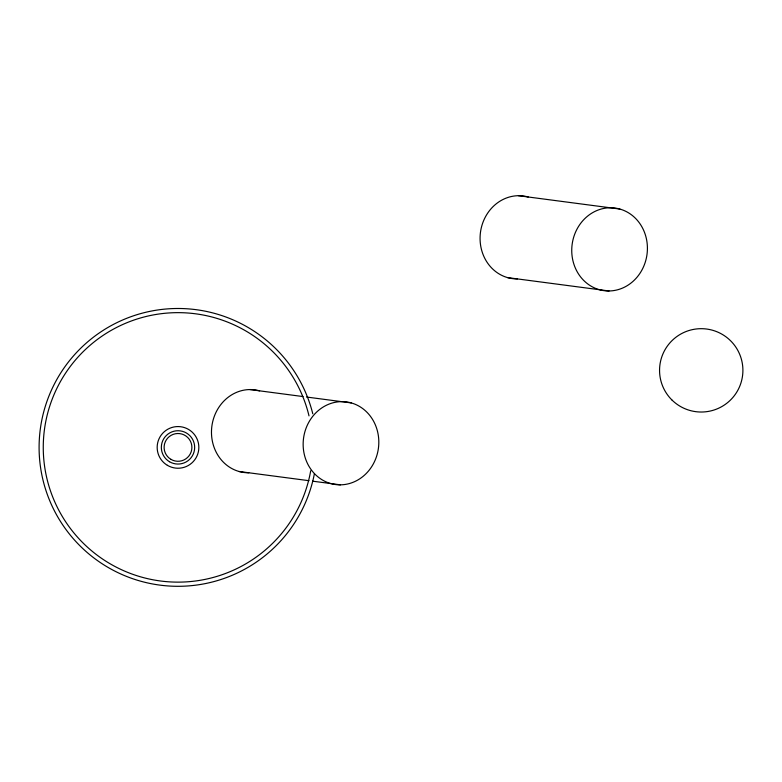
<?xml version="1.0" encoding="UTF-8"?>
<svg xmlns="http://www.w3.org/2000/svg" width="782" height="782" viewBox="0 0 782 782"><rect width="100%" height="100%" fill="white"/><g stroke="black" fill="none" stroke-linecap="round" stroke-linejoin="round"><path stroke-width="1.17" d="M518.417 195.696L619.862 209.048A41.671 37.771 -82.5 0 1 635.971 278.431A41.671 37.771 -82.5 0 1 572.903 260.631A41.671 37.771 -82.5 0 1 619.862 209.048M507.626 277.62L609.07 290.982M249.82 389.553L303.015 396.562M306.505 397.021L351.265 402.916A41.671 37.771 -82.5 0 1 367.374 472.299A41.671 37.771 -82.5 0 1 304.306 454.489A41.671 37.771 -82.5 0 1 351.265 402.916M239.028 471.487L308.988 480.695M312.605 481.174L340.473 484.84M314.384 473.794A138.913 138.913 0 0 1 103.097 564.379A138.913 138.913 0 0 1 96.968 334.569A138.913 138.913 0 0 1 312.78 413.776M310.698 470.774A134.739 134.739 0 0 1 106.293 561.466A134.739 134.739 0 0 1 99.402 337.951A134.739 134.739 0 0 1 309.007 415.877M248.803 472.768A41.671 37.771 -82.5 0 1 211.863 426.239A41.671 37.771 -82.5 0 1 259.595 390.844M517.401 278.91A41.671 37.771 -82.5 0 1 480.461 232.371A41.671 37.771 -82.5 0 1 528.192 196.986M169.489 461.722A16.666 16.666 0 0 0 194.669 447.607A16.666 16.666 0 0 0 169.85 432.857A16.666 16.666 0 0 0 169.489 461.722M170.906 459.337A13.89 13.89 0 0 0 191.893 447.568A13.89 13.89 0 0 0 171.209 435.281A13.89 13.89 0 0 0 170.906 459.337M167.358 465.31A20.84 20.84 0 0 0 198.843 447.656A20.84 20.84 0 0 0 167.817 429.22A20.84 20.84 0 0 0 167.358 465.31M671.758 399.817A41.671 41.671 0 0 0 741.483 381.137A41.671 41.671 0 0 0 690.438 330.102A41.671 41.671 0 0 0 671.758 399.817"/></g></svg>
